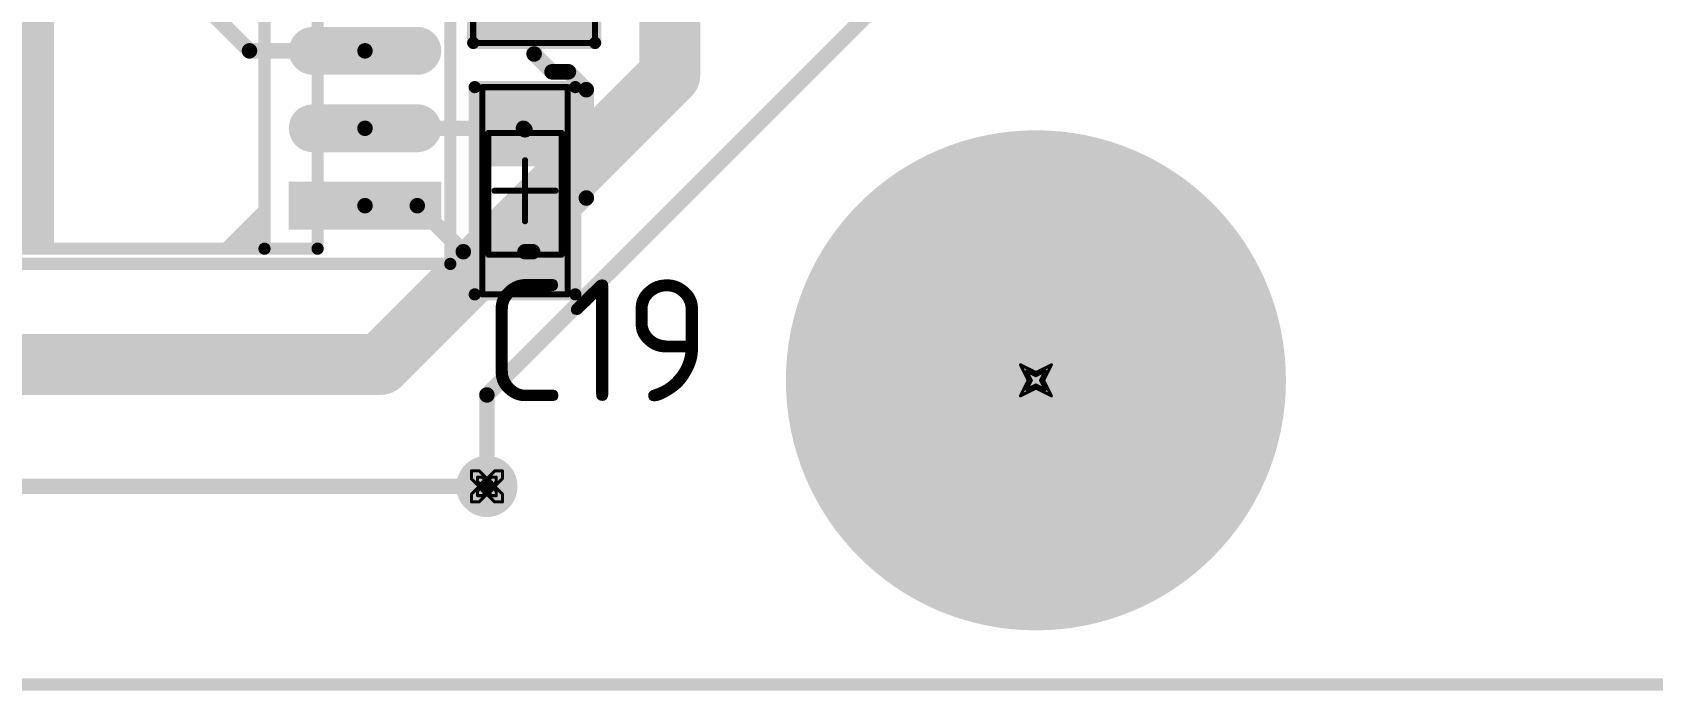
# Model space of a CAD drawing. Header units: millimetres. Extents: x 3219 to 51106, y -14166 to 2063.
# Drawn here: x 5545.02 to 5571.6, y 1760.26 to 1771.06 of the extents above; entities that cross this region are included whole.
import ezdxf

# ---------------------------------------------------------------- set-up
doc = ezdxf.new("R2010")
doc.units = ezdxf.units.MM
doc.layers.get('0').update_dxf_attribs({"lineweight": 53})
for name, color, linetype in [('Bottom Layer', 5, 'Continuous'), ('Bottom Solder', 6, 'Continuous'), ('Drill Drawing', 1, 'Continuous'), ('Mechanical 1', 6, 'Continuous'), ('Mechanical 13', 56, 'Continuous'), ('Mechanical 15', 56, 'Continuous'), ('Multi-Layer', 9, 'Continuous'), ('Top 3D Body', 76, 'Continuous'), ('Top Assembly', 56, 'Continuous'), ('Top Component Center', 56, 'Continuous'), ('Top Courtyard', 56, 'Continuous'), ('Top Layer', 1, 'Continuous'), ('Top Overlay', 2, 'Continuous'), ('Top Paste', 8, 'Continuous'), ('Top Solder', 216, 'Continuous')]:
    doc.layers.add(name, color=color, linetype=linetype)
doc.styles.add('Arial', font='arial.ttf', dxfattribs={"height": 3})
doc.styles.add('GOST type B', font='GOST_B.TTF', dxfattribs={"height": 3.5})

# ---------------------------------------------------------------- blocks, each defined once
blk = doc.blocks.new('1206_59')
at = {"layer": 'Top Layer'}
for points in [[(-2, -0.8), (-2, 0.8), (-1, 0.8), (-1, -0.8)], [(1, -0.8), (1, 0.8), (2, 0.8), (2, -0.8)]]:
    blk.add_hatch(color=1, dxfattribs=at).paths.add_polyline_path(points)
at = {"layer": 'Top Paste'}
for points in [[(-2, -0.8), (-2, 0.8), (-1, 0.8), (-1, -0.8)], [(1, -0.8), (1, 0.8), (2, 0.8), (2, -0.8)]]:
    blk.add_hatch(color=8, dxfattribs=at).paths.add_polyline_path(points)
at = {"layer": 'Top Solder'}
for points in [[(-2.102, -0.902), (-2.102, 0.902), (-0.898, 0.902), (-0.898, -0.902)], [(0.898, -0.902), (0.898, 0.902), (2.102, 0.902), (2.102, -0.902)]]:
    blk.add_hatch(color=216, dxfattribs=at).paths.add_polyline_path(points)
at = {"layer": 'Mechanical 13'}
for points in [[(-1.6, 0.775, 0.1, 0.1, 0), (1.6, 0.775, 0.1, 0.1, 0)], [(-1.6, 0.775, 0.1, 0.1, 0), (-1.6, -0.775, 0.1, 0.1, 0)], [(1.6, 0.775, 0.1, 0.1, 0), (1.6, -0.775, 0.1, 0.1, 0)], [(-1.6, -0.775, 0.1, 0.1, 0), (1.6, -0.775, 0.1, 0.1, 0)]]:
    blk.add_lwpolyline(points, format="xyseb", dxfattribs=at)
for points in [[(-1.625, 0.775, 0.05, 0.05, 1), (-1.575, 0.775, 0.05, 0.05, 1)], [(-1.625, 0.775, 0.05, 0.05, 1), (-1.575, 0.775, 0.05, 0.05, 1)], [(1.575, 0.775, 0.05, 0.05, 1), (1.625, 0.775, 0.05, 0.05, 1)], [(1.575, 0.775, 0.05, 0.05, 1), (1.625, 0.775, 0.05, 0.05, 1)], [(-1.625, -0.775, 0.05, 0.05, 1), (-1.575, -0.775, 0.05, 0.05, 1)], [(-1.625, -0.775, 0.05, 0.05, 1), (-1.575, -0.775, 0.05, 0.05, 1)], [(1.575, -0.775, 0.05, 0.05, 1), (1.625, -0.775, 0.05, 0.05, 1)], [(1.575, -0.775, 0.05, 0.05, 1), (1.625, -0.775, 0.05, 0.05, 1)]]:
    blk.add_lwpolyline(points, format="xyseb", close=True, dxfattribs=at)
at = {"layer": 'Mechanical 15'}
for points in [[(-2.2, 1, 0.1, 0.1, 0), (-2.2, -1, 0.1, 0.1, 0)], [(-2.2, 1, 0.1, 0.1, 0), (2.2, 1, 0.1, 0.1, 0)], [(2.2, 1, 0.1, 0.1, 0), (2.2, -1, 0.1, 0.1, 0)], [(0, 0.5, 0.1, 0.1, 0), (0, -0.5, 0.1, 0.1, 0)], [(0.5, 0, 0.1, 0.1, 0), (-0.5, 0, 0.1, 0.1, 0)], [(-2.2, -1, 0.1, 0.1, 0), (2.2, -1, 0.1, 0.1, 0)]]:
    blk.add_lwpolyline(points, format="xyseb", dxfattribs=at)
for points in [[(-2.225, 1, 0.05, 0.05, 1), (-2.175, 1, 0.05, 0.05, 1)], [(-2.225, 1, 0.05, 0.05, 1), (-2.175, 1, 0.05, 0.05, 1)], [(2.175, 1, 0.05, 0.05, 1), (2.225, 1, 0.05, 0.05, 1)], [(2.175, 1, 0.05, 0.05, 1), (2.225, 1, 0.05, 0.05, 1)], [(-0.025, 0.5, 0.05, 0.05, 1), (0.025, 0.5, 0.05, 0.05, 1)], [(-0.525, 0, 0.05, 0.05, 1), (-0.475, 0, 0.05, 0.05, 1)], [(0.475, 0, 0.05, 0.05, 1), (0.525, 0, 0.05, 0.05, 1)], [(-0.025, -0.5, 0.05, 0.05, 1), (0.025, -0.5, 0.05, 0.05, 1)], [(-2.225, -1, 0.05, 0.05, 1), (-2.175, -1, 0.05, 0.05, 1)], [(-2.225, -1, 0.05, 0.05, 1), (-2.175, -1, 0.05, 0.05, 1)], [(2.175, -1, 0.05, 0.05, 1), (2.225, -1, 0.05, 0.05, 1)], [(2.175, -1, 0.05, 0.05, 1), (2.225, -1, 0.05, 0.05, 1)]]:
    blk.add_lwpolyline(points, format="xyseb", close=True, dxfattribs=at)
at = {"layer": 'Top Overlay'}
for points in [[(-2.2, 1, 0.2, 0.2, 0), (2.2, 1, 0.2, 0.2, 0)], [(-2.2, 1, 0.2, 0.2, 0), (-2.2, -1, 0.2, 0.2, 0)], [(2.2, 1, 0.2, 0.2, 0), (2.2, -1, 0.2, 0.2, 0)], [(-2.2, -1, 0.2, 0.2, 0), (2.2, -1, 0.2, 0.2, 0)]]:
    blk.add_lwpolyline(points, format="xyseb", dxfattribs=at)
for points in [[(-2.25, 1, 0.1, 0.1, 1), (-2.15, 1, 0.1, 0.1, 1)], [(-2.25, 1, 0.1, 0.1, 1), (-2.15, 1, 0.1, 0.1, 1)], [(2.15, 1, 0.1, 0.1, 1), (2.25, 1, 0.1, 0.1, 1)], [(2.15, 1, 0.1, 0.1, 1), (2.25, 1, 0.1, 0.1, 1)], [(-2.25, -1, 0.1, 0.1, 1), (-2.15, -1, 0.1, 0.1, 1)], [(-2.25, -1, 0.1, 0.1, 1), (-2.15, -1, 0.1, 0.1, 1)], [(2.15, -1, 0.1, 0.1, 1), (2.25, -1, 0.1, 0.1, 1)], [(2.15, -1, 0.1, 0.1, 1), (2.25, -1, 0.1, 0.1, 1)]]:
    blk.add_lwpolyline(points, format="xyseb", close=True, dxfattribs=at)
blk = doc.blocks.new('16_SOIC_W_105')
at = {"layer": 'Top Layer'}
blk.add_hatch(color=1, dxfattribs=at).paths.add_polyline_path([(-1.149, 0.291), (1.149, 0.291), (1.149, -0.291), (-1.149, -0.291)])
h = blk.add_hatch(color=1, dxfattribs=at)
edge = h.paths.add_edge_path()
edge.add_arc((8.198, 0), 0.291, 90, 270)
edge.add_line((8.198, -0.291), (9.914, -0.291))
edge.add_arc((9.914, 0), 0.291, 270, 450)
edge.add_line((9.914, 0.291), (8.198, 0.291))
h = blk.add_hatch(color=1, dxfattribs=at)
edge = h.paths.add_edge_path()
edge.add_arc((-0.858, -1.27), 0.291, 90, 270)
edge.add_line((-0.858, -1.561), (0.858, -1.561))
edge.add_arc((0.858, -1.27), 0.291, 270, 450)
edge.add_line((0.858, -0.979), (-0.858, -0.979))
h = blk.add_hatch(color=1, dxfattribs=at)
edge = h.paths.add_edge_path()
edge.add_arc((8.198, -1.27), 0.291, 90, 270)
edge.add_line((8.198, -1.561), (9.914, -1.561))
edge.add_arc((9.914, -1.27), 0.291, 270, 450)
edge.add_line((9.914, -0.979), (8.198, -0.979))
h = blk.add_hatch(color=1, dxfattribs=at)
edge = h.paths.add_edge_path()
edge.add_arc((-0.858, -2.54), 0.291, 90, 270)
edge.add_line((-0.858, -2.831), (0.858, -2.831))
edge.add_arc((0.858, -2.54), 0.291, 270, 450)
edge.add_line((0.858, -2.249), (-0.858, -2.249))
h = blk.add_hatch(color=1, dxfattribs=at)
edge = h.paths.add_edge_path()
edge.add_arc((8.198, -2.54), 0.291, 90, 270)
edge.add_line((8.198, -2.831), (9.914, -2.831))
edge.add_arc((9.914, -2.54), 0.291, 270, 450)
edge.add_line((9.914, -2.249), (8.198, -2.249))
h = blk.add_hatch(color=1, dxfattribs=at)
edge = h.paths.add_edge_path()
edge.add_arc((-0.858, -3.81), 0.291, 90, 270)
edge.add_line((-0.858, -4.101), (0.858, -4.101))
edge.add_arc((0.858, -3.81), 0.291, 270, 450)
edge.add_line((0.858, -3.519), (-0.858, -3.519))
h = blk.add_hatch(color=1, dxfattribs=at)
edge = h.paths.add_edge_path()
edge.add_arc((8.198, -3.81), 0.291, 90, 270)
edge.add_line((8.198, -4.101), (9.914, -4.101))
edge.add_arc((9.914, -3.81), 0.291, 270, 450)
edge.add_line((9.914, -3.519), (8.198, -3.519))
h = blk.add_hatch(color=1, dxfattribs=at)
edge = h.paths.add_edge_path()
edge.add_arc((-0.858, -5.08), 0.291, 90, 270)
edge.add_line((-0.858, -5.371), (0.858, -5.371))
edge.add_arc((0.858, -5.08), 0.291, 270, 450)
edge.add_line((0.858, -4.789), (-0.858, -4.789))
h = blk.add_hatch(color=1, dxfattribs=at)
edge = h.paths.add_edge_path()
edge.add_arc((8.198, -5.08), 0.291, 90, 270)
edge.add_line((8.198, -5.371), (9.914, -5.371))
edge.add_arc((9.914, -5.08), 0.291, 270, 450)
edge.add_line((9.914, -4.789), (8.198, -4.789))
h = blk.add_hatch(color=1, dxfattribs=at)
edge = h.paths.add_edge_path()
edge.add_arc((-0.858, -6.35), 0.291, 90, 270)
edge.add_line((-0.858, -6.641), (0.858, -6.641))
edge.add_arc((0.858, -6.35), 0.291, 270, 450)
edge.add_line((0.858, -6.059), (-0.858, -6.059))
h = blk.add_hatch(color=1, dxfattribs=at)
edge = h.paths.add_edge_path()
edge.add_arc((8.198, -6.35), 0.291, 90, 270)
edge.add_line((8.198, -6.641), (9.914, -6.641))
edge.add_arc((9.914, -6.35), 0.291, 270, 450)
edge.add_line((9.914, -6.059), (8.198, -6.059))
h = blk.add_hatch(color=1, dxfattribs=at)
edge = h.paths.add_edge_path()
edge.add_arc((-0.858, -7.62), 0.291, 90, 270)
edge.add_line((-0.858, -7.911), (0.858, -7.911))
edge.add_arc((0.858, -7.62), 0.291, 270, 450)
edge.add_line((0.858, -7.329), (-0.858, -7.329))
h = blk.add_hatch(color=1, dxfattribs=at)
edge = h.paths.add_edge_path()
edge.add_arc((8.198, -7.62), 0.291, 90, 270)
edge.add_line((8.198, -7.911), (9.914, -7.911))
edge.add_arc((9.914, -7.62), 0.291, 270, 450)
edge.add_line((9.914, -7.329), (8.198, -7.329))
h = blk.add_hatch(color=1, dxfattribs=at)
edge = h.paths.add_edge_path()
edge.add_arc((-0.858, -8.89), 0.291, 90, 270)
edge.add_line((-0.858, -9.181), (0.858, -9.181))
edge.add_arc((0.858, -8.89), 0.291, 270, 450)
edge.add_line((0.858, -8.599), (-0.858, -8.599))
h = blk.add_hatch(color=1, dxfattribs=at)
edge = h.paths.add_edge_path()
edge.add_arc((8.198, -8.89), 0.291, 90, 270)
edge.add_line((8.198, -9.181), (9.914, -9.181))
edge.add_arc((9.914, -8.89), 0.291, 270, 450)
edge.add_line((9.914, -8.599), (8.198, -8.599))
at = {"layer": 'Top Overlay'}
blk.add_hatch(color=2, dxfattribs=at).paths.add_polyline_path([(1.7, 0.7), (1.7, -0.02), (2.42, 0.7)])
at = {"layer": 'Top Paste'}
blk.add_hatch(color=8, dxfattribs=at).paths.add_polyline_path([(-1.149, 0.291), (1.149, 0.291), (1.149, -0.291), (-1.149, -0.291)])
h = blk.add_hatch(color=8, dxfattribs=at)
edge = h.paths.add_edge_path()
edge.add_arc((8.198, 0), 0.291, 90, 270)
edge.add_line((8.198, -0.291), (9.914, -0.291))
edge.add_arc((9.914, 0), 0.291, 270, 450)
edge.add_line((9.914, 0.291), (8.198, 0.291))
h = blk.add_hatch(color=8, dxfattribs=at)
edge = h.paths.add_edge_path()
edge.add_arc((-0.858, -1.27), 0.291, 90, 270)
edge.add_line((-0.858, -1.561), (0.858, -1.561))
edge.add_arc((0.858, -1.27), 0.291, 270, 450)
edge.add_line((0.858, -0.979), (-0.858, -0.979))
h = blk.add_hatch(color=8, dxfattribs=at)
edge = h.paths.add_edge_path()
edge.add_arc((8.198, -1.27), 0.291, 90, 270)
edge.add_line((8.198, -1.561), (9.914, -1.561))
edge.add_arc((9.914, -1.27), 0.291, 270, 450)
edge.add_line((9.914, -0.979), (8.198, -0.979))
h = blk.add_hatch(color=8, dxfattribs=at)
edge = h.paths.add_edge_path()
edge.add_arc((-0.858, -2.54), 0.291, 90, 270)
edge.add_line((-0.858, -2.831), (0.858, -2.831))
edge.add_arc((0.858, -2.54), 0.291, 270, 450)
edge.add_line((0.858, -2.249), (-0.858, -2.249))
h = blk.add_hatch(color=8, dxfattribs=at)
edge = h.paths.add_edge_path()
edge.add_arc((8.198, -2.54), 0.291, 90, 270)
edge.add_line((8.198, -2.831), (9.914, -2.831))
edge.add_arc((9.914, -2.54), 0.291, 270, 450)
edge.add_line((9.914, -2.249), (8.198, -2.249))
h = blk.add_hatch(color=8, dxfattribs=at)
edge = h.paths.add_edge_path()
edge.add_arc((-0.858, -3.81), 0.291, 90, 270)
edge.add_line((-0.858, -4.101), (0.858, -4.101))
edge.add_arc((0.858, -3.81), 0.291, 270, 450)
edge.add_line((0.858, -3.519), (-0.858, -3.519))
h = blk.add_hatch(color=8, dxfattribs=at)
edge = h.paths.add_edge_path()
edge.add_arc((8.198, -3.81), 0.291, 90, 270)
edge.add_line((8.198, -4.101), (9.914, -4.101))
edge.add_arc((9.914, -3.81), 0.291, 270, 450)
edge.add_line((9.914, -3.519), (8.198, -3.519))
h = blk.add_hatch(color=8, dxfattribs=at)
edge = h.paths.add_edge_path()
edge.add_arc((-0.858, -5.08), 0.291, 90, 270)
edge.add_line((-0.858, -5.371), (0.858, -5.371))
edge.add_arc((0.858, -5.08), 0.291, 270, 450)
edge.add_line((0.858, -4.789), (-0.858, -4.789))
h = blk.add_hatch(color=8, dxfattribs=at)
edge = h.paths.add_edge_path()
edge.add_arc((8.198, -5.08), 0.291, 90, 270)
edge.add_line((8.198, -5.371), (9.914, -5.371))
edge.add_arc((9.914, -5.08), 0.291, 270, 450)
edge.add_line((9.914, -4.789), (8.198, -4.789))
h = blk.add_hatch(color=8, dxfattribs=at)
edge = h.paths.add_edge_path()
edge.add_arc((-0.858, -6.35), 0.291, 90, 270)
edge.add_line((-0.858, -6.641), (0.858, -6.641))
edge.add_arc((0.858, -6.35), 0.291, 270, 450)
edge.add_line((0.858, -6.059), (-0.858, -6.059))
h = blk.add_hatch(color=8, dxfattribs=at)
edge = h.paths.add_edge_path()
edge.add_arc((8.198, -6.35), 0.291, 90, 270)
edge.add_line((8.198, -6.641), (9.914, -6.641))
edge.add_arc((9.914, -6.35), 0.291, 270, 450)
edge.add_line((9.914, -6.059), (8.198, -6.059))
h = blk.add_hatch(color=8, dxfattribs=at)
edge = h.paths.add_edge_path()
edge.add_arc((-0.858, -7.62), 0.291, 90, 270)
edge.add_line((-0.858, -7.911), (0.858, -7.911))
edge.add_arc((0.858, -7.62), 0.291, 270, 450)
edge.add_line((0.858, -7.329), (-0.858, -7.329))
h = blk.add_hatch(color=8, dxfattribs=at)
edge = h.paths.add_edge_path()
edge.add_arc((8.198, -7.62), 0.291, 90, 270)
edge.add_line((8.198, -7.911), (9.914, -7.911))
edge.add_arc((9.914, -7.62), 0.291, 270, 450)
edge.add_line((9.914, -7.329), (8.198, -7.329))
h = blk.add_hatch(color=8, dxfattribs=at)
edge = h.paths.add_edge_path()
edge.add_arc((-0.858, -8.89), 0.291, 90, 270)
edge.add_line((-0.858, -9.181), (0.858, -9.181))
edge.add_arc((0.858, -8.89), 0.291, 270, 450)
edge.add_line((0.858, -8.599), (-0.858, -8.599))
h = blk.add_hatch(color=8, dxfattribs=at)
edge = h.paths.add_edge_path()
edge.add_arc((8.198, -8.89), 0.291, 90, 270)
edge.add_line((8.198, -9.181), (9.914, -9.181))
edge.add_arc((9.914, -8.89), 0.291, 270, 450)
edge.add_line((9.914, -8.599), (8.198, -8.599))
at = {"layer": 'Top Solder'}
blk.add_hatch(color=216, dxfattribs=at).paths.add_polyline_path([(-1.251, 0.393), (1.251, 0.393), (1.251, -0.393), (-1.251, -0.393)])
h = blk.add_hatch(color=216, dxfattribs=at)
edge = h.paths.add_edge_path()
edge.add_arc((8.198, 0), 0.393, 90, 270)
edge.add_line((8.198, -0.393), (9.914, -0.393))
edge.add_arc((9.914, 0), 0.393, 270, 450)
edge.add_line((9.914, 0.393), (8.198, 0.393))
h = blk.add_hatch(color=216, dxfattribs=at)
edge = h.paths.add_edge_path()
edge.add_arc((-0.858, -1.27), 0.393, 90, 270)
edge.add_line((-0.858, -1.663), (0.858, -1.663))
edge.add_arc((0.858, -1.27), 0.393, 270, 450)
edge.add_line((0.858, -0.877), (-0.858, -0.877))
h = blk.add_hatch(color=216, dxfattribs=at)
edge = h.paths.add_edge_path()
edge.add_arc((8.198, -1.27), 0.393, 90, 270)
edge.add_line((8.198, -1.663), (9.914, -1.663))
edge.add_arc((9.914, -1.27), 0.393, 270, 450)
edge.add_line((9.914, -0.877), (8.198, -0.877))
h = blk.add_hatch(color=216, dxfattribs=at)
edge = h.paths.add_edge_path()
edge.add_arc((-0.858, -2.54), 0.393, 90, 270)
edge.add_line((-0.858, -2.933), (0.858, -2.933))
edge.add_arc((0.858, -2.54), 0.393, 270, 450)
edge.add_line((0.858, -2.147), (-0.858, -2.147))
h = blk.add_hatch(color=216, dxfattribs=at)
edge = h.paths.add_edge_path()
edge.add_arc((8.198, -2.54), 0.393, 90, 270)
edge.add_line((8.198, -2.933), (9.914, -2.933))
edge.add_arc((9.914, -2.54), 0.393, 270, 450)
edge.add_line((9.914, -2.147), (8.198, -2.147))
h = blk.add_hatch(color=216, dxfattribs=at)
edge = h.paths.add_edge_path()
edge.add_arc((-0.858, -3.81), 0.393, 90, 270)
edge.add_line((-0.858, -4.203), (0.858, -4.203))
edge.add_arc((0.858, -3.81), 0.393, 270, 450)
edge.add_line((0.858, -3.417), (-0.858, -3.417))
h = blk.add_hatch(color=216, dxfattribs=at)
edge = h.paths.add_edge_path()
edge.add_arc((8.198, -3.81), 0.393, 90, 270)
edge.add_line((8.198, -4.203), (9.914, -4.203))
edge.add_arc((9.914, -3.81), 0.393, 270, 450)
edge.add_line((9.914, -3.417), (8.198, -3.417))
h = blk.add_hatch(color=216, dxfattribs=at)
edge = h.paths.add_edge_path()
edge.add_arc((-0.858, -5.08), 0.393, 90, 270)
edge.add_line((-0.858, -5.473), (0.858, -5.473))
edge.add_arc((0.858, -5.08), 0.393, 270, 450)
edge.add_line((0.858, -4.687), (-0.858, -4.687))
h = blk.add_hatch(color=216, dxfattribs=at)
edge = h.paths.add_edge_path()
edge.add_arc((8.198, -5.08), 0.393, 90, 270)
edge.add_line((8.198, -5.473), (9.914, -5.473))
edge.add_arc((9.914, -5.08), 0.393, 270, 450)
edge.add_line((9.914, -4.687), (8.198, -4.687))
h = blk.add_hatch(color=216, dxfattribs=at)
edge = h.paths.add_edge_path()
edge.add_arc((-0.858, -6.35), 0.393, 90, 270)
edge.add_line((-0.858, -6.743), (0.858, -6.743))
edge.add_arc((0.858, -6.35), 0.393, 270, 450)
edge.add_line((0.858, -5.957), (-0.858, -5.957))
h = blk.add_hatch(color=216, dxfattribs=at)
edge = h.paths.add_edge_path()
edge.add_arc((8.198, -6.35), 0.393, 90, 270)
edge.add_line((8.198, -6.743), (9.914, -6.743))
edge.add_arc((9.914, -6.35), 0.393, 270, 450)
edge.add_line((9.914, -5.957), (8.198, -5.957))
h = blk.add_hatch(color=216, dxfattribs=at)
edge = h.paths.add_edge_path()
edge.add_arc((-0.858, -7.62), 0.393, 90, 270)
edge.add_line((-0.858, -8.013), (0.858, -8.013))
edge.add_arc((0.858, -7.62), 0.393, 270, 450)
edge.add_line((0.858, -7.227), (-0.858, -7.227))
h = blk.add_hatch(color=216, dxfattribs=at)
edge = h.paths.add_edge_path()
edge.add_arc((8.198, -7.62), 0.393, 90, 270)
edge.add_line((8.198, -8.013), (9.914, -8.013))
edge.add_arc((9.914, -7.62), 0.393, 270, 450)
edge.add_line((9.914, -7.227), (8.198, -7.227))
h = blk.add_hatch(color=216, dxfattribs=at)
edge = h.paths.add_edge_path()
edge.add_arc((-0.858, -8.89), 0.393, 90, 270)
edge.add_line((-0.858, -9.283), (0.858, -9.283))
edge.add_arc((0.858, -8.89), 0.393, 270, 450)
edge.add_line((0.858, -8.497), (-0.858, -8.497))
h = blk.add_hatch(color=216, dxfattribs=at)
edge = h.paths.add_edge_path()
edge.add_arc((8.198, -8.89), 0.393, 90, 270)
edge.add_line((8.198, -9.283), (9.914, -9.283))
edge.add_arc((9.914, -8.89), 0.393, 270, 450)
edge.add_line((9.914, -8.497), (8.198, -8.497))
at = {"layer": 'Top 3D Body'}
for points in [[(0.778, 0.705, 0.2, 0.2, 0), (0.778, -9.595, 0.2, 0.2, 0)], [(8.278, 0.705, 0.2, 0.2, 0), (0.778, 0.705, 0.2, 0.2, 0)], [(8.278, 0.705, 0.2, 0.2, 0), (8.278, -9.595, 0.2, 0.2, 0)], [(8.278, -9.595, 0.2, 0.2, 0), (0.778, -9.595, 0.2, 0.2, 0)]]:
    blk.add_lwpolyline(points, format="xyseb", dxfattribs=at)
for points in [[(0.728, 0.705, 0.1, 0.1, 1), (0.828, 0.705, 0.1, 0.1, 1)], [(0.728, 0.705, 0.1, 0.1, 1), (0.828, 0.705, 0.1, 0.1, 1)], [(8.228, 0.705, 0.1, 0.1, 1), (8.328, 0.705, 0.1, 0.1, 1)], [(8.228, 0.705, 0.1, 0.1, 1), (8.328, 0.705, 0.1, 0.1, 1)], [(0.728, -9.595, 0.1, 0.1, 1), (0.828, -9.595, 0.1, 0.1, 1)], [(0.728, -9.595, 0.1, 0.1, 1), (0.828, -9.595, 0.1, 0.1, 1)], [(8.228, -9.595, 0.1, 0.1, 1), (8.328, -9.595, 0.1, 0.1, 1)], [(8.228, -9.595, 0.1, 0.1, 1), (8.328, -9.595, 0.1, 0.1, 1)]]:
    blk.add_lwpolyline(points, format="xyseb", close=True, dxfattribs=at)
at = {"layer": 'Top Assembly'}
for points in [[(-1.399, 0.955, 0.2, 0.2, 0), (-1.399, -9.845, 0.2, 0.2, 0)], [(10.455, 0.955, 0.2, 0.2, 0), (-1.399, 0.955, 0.2, 0.2, 0)], [(10.455, 0.955, 0.2, 0.2, 0), (10.455, -9.845, 0.2, 0.2, 0)], [(10.455, -9.845, 0.2, 0.2, 0), (-1.399, -9.845, 0.2, 0.2, 0)]]:
    blk.add_lwpolyline(points, format="xyseb", dxfattribs=at)
for points in [[(-1.449, 0.955, 0.1, 0.1, 1), (-1.349, 0.955, 0.1, 0.1, 1)], [(-1.449, 0.955, 0.1, 0.1, 1), (-1.349, 0.955, 0.1, 0.1, 1)], [(10.405, 0.955, 0.1, 0.1, 1), (10.505, 0.955, 0.1, 0.1, 1)], [(10.405, 0.955, 0.1, 0.1, 1), (10.505, 0.955, 0.1, 0.1, 1)], [(-1.449, -9.845, 0.1, 0.1, 1), (-1.349, -9.845, 0.1, 0.1, 1)], [(-1.449, -9.845, 0.1, 0.1, 1), (-1.349, -9.845, 0.1, 0.1, 1)], [(10.405, -9.845, 0.1, 0.1, 1), (10.505, -9.845, 0.1, 0.1, 1)], [(10.405, -9.845, 0.1, 0.1, 1), (10.505, -9.845, 0.1, 0.1, 1)]]:
    blk.add_lwpolyline(points, format="xyseb", close=True, dxfattribs=at)
at = {"layer": 'Top Component Center'}
for points in [[(4.528, -4.945, 0.1, 0.1, 0), (4.528, -3.945, 0.1, 0.1, 0)], [(5.028, -4.445, 0.1, 0.1, 0), (4.028, -4.445, 0.1, 0.1, 0)]]:
    blk.add_lwpolyline(points, format="xyseb", dxfattribs=at)
for points in [[(4.503, -3.945, 0.05, 0.05, 1), (4.553, -3.945, 0.05, 0.05, 1)], [(4.003, -4.445, 0.05, 0.05, 1), (4.053, -4.445, 0.05, 0.05, 1)], [(5.003, -4.445, 0.05, 0.05, 1), (5.053, -4.445, 0.05, 0.05, 1)], [(4.503, -4.945, 0.05, 0.05, 1), (4.553, -4.945, 0.05, 0.05, 1)]]:
    blk.add_lwpolyline(points, format="xyseb", close=True, dxfattribs=at)
at = {"layer": 'Top Courtyard'}
for points in [[(-1.399, 0.955, 0.2, 0.2, 0), (-1.399, -9.845, 0.2, 0.2, 0)], [(10.455, 0.955, 0.2, 0.2, 0), (-1.399, 0.955, 0.2, 0.2, 0)], [(10.455, 0.955, 0.2, 0.2, 0), (10.455, -9.845, 0.2, 0.2, 0)], [(10.455, -9.845, 0.2, 0.2, 0), (-1.399, -9.845, 0.2, 0.2, 0)]]:
    blk.add_lwpolyline(points, format="xyseb", dxfattribs=at)
for points in [[(-1.449, 0.955, 0.1, 0.1, 1), (-1.349, 0.955, 0.1, 0.1, 1)], [(-1.449, 0.955, 0.1, 0.1, 1), (-1.349, 0.955, 0.1, 0.1, 1)], [(10.405, 0.955, 0.1, 0.1, 1), (10.505, 0.955, 0.1, 0.1, 1)], [(10.405, 0.955, 0.1, 0.1, 1), (10.505, 0.955, 0.1, 0.1, 1)], [(-1.449, -9.845, 0.1, 0.1, 1), (-1.349, -9.845, 0.1, 0.1, 1)], [(-1.449, -9.845, 0.1, 0.1, 1), (-1.349, -9.845, 0.1, 0.1, 1)], [(10.405, -9.845, 0.1, 0.1, 1), (10.505, -9.845, 0.1, 0.1, 1)], [(10.405, -9.845, 0.1, 0.1, 1), (10.505, -9.845, 0.1, 0.1, 1)]]:
    blk.add_lwpolyline(points, format="xyseb", close=True, dxfattribs=at)
at = {"layer": 'Top Overlay'}
for points in [[(1.649, -9.595, 0.2, 0.2, 0), (1.649, 0.705, 0.2, 0.2, 0)], [(7.407, 0.705, 0.2, 0.2, 0), (1.649, 0.705, 0.2, 0.2, 0)], [(7.407, -9.595, 0.2, 0.2, 0), (7.407, 0.705, 0.2, 0.2, 0)], [(7.407, -9.595, 0.2, 0.2, 0), (1.649, -9.595, 0.2, 0.2, 0)]]:
    blk.add_lwpolyline(points, format="xyseb", dxfattribs=at)
for points in [[(1.599, 0.705, 0.1, 0.1, 1), (1.699, 0.705, 0.1, 0.1, 1)], [(1.599, 0.705, 0.1, 0.1, 1), (1.699, 0.705, 0.1, 0.1, 1)], [(7.357, 0.705, 0.1, 0.1, 1), (7.457, 0.705, 0.1, 0.1, 1)], [(7.357, 0.705, 0.1, 0.1, 1), (7.457, 0.705, 0.1, 0.1, 1)], [(1.599, -9.595, 0.1, 0.1, 1), (1.699, -9.595, 0.1, 0.1, 1)], [(1.599, -9.595, 0.1, 0.1, 1), (1.699, -9.595, 0.1, 0.1, 1)], [(7.357, -9.595, 0.1, 0.1, 1), (7.457, -9.595, 0.1, 0.1, 1)], [(7.357, -9.595, 0.1, 0.1, 1), (7.457, -9.595, 0.1, 0.1, 1)]]:
    blk.add_lwpolyline(points, format="xyseb", close=True, dxfattribs=at)
at = {"layer": 'Top Assembly', "style": 'Arial'}
blk.add_text('DA3', height=5, dxfattribs=at).set_placement((4.528, -4.389))
blk = doc.blocks.new('CAP__0805_110')
at = {"layer": 'Top Layer'}
for points in [[(-1.5, -0.625), (-1.5, 0.625), (-0.5, 0.625), (-0.5, -0.625)], [(0.5, -0.625), (0.5, 0.625), (1.5, 0.625), (1.5, -0.625)]]:
    blk.add_hatch(color=1, dxfattribs=at).paths.add_polyline_path(points)
at = {"layer": 'Top Paste'}
for points in [[(-1.5, -0.625), (-1.5, 0.625), (-0.5, 0.625), (-0.5, -0.625)], [(0.5, -0.625), (0.5, 0.625), (1.5, 0.625), (1.5, -0.625)]]:
    blk.add_hatch(color=8, dxfattribs=at).paths.add_polyline_path(points)
at = {"layer": 'Top Solder'}
for points in [[(-1.602, -0.727), (-1.602, 0.727), (-0.398, 0.727), (-0.398, -0.727)], [(0.398, -0.727), (0.398, 0.727), (1.602, 0.727), (1.602, -0.727)]]:
    blk.add_hatch(color=216, dxfattribs=at).paths.add_polyline_path(points)
at = {"layer": 'Mechanical 13'}
for points in [[(1.05, 0.6, 0.1, 0.1, 0), (-0.949, 0.6, 0.1, 0.1, 0)], [(-0.949, -0.6, 0.1, 0.1, 0), (-0.949, 0.6, 0.1, 0.1, 0)], [(1.05, -0.6, 0.1, 0.1, 0), (1.05, 0.6, 0.1, 0.1, 0)], [(-0.949, -0.6, 0.1, 0.1, 0), (1.05, -0.6, 0.1, 0.1, 0)]]:
    blk.add_lwpolyline(points, format="xyseb", dxfattribs=at)
for points in [[(-0.974, 0.6, 0.05, 0.05, 1), (-0.924, 0.6, 0.05, 0.05, 1)], [(-0.974, 0.6, 0.05, 0.05, 1), (-0.924, 0.6, 0.05, 0.05, 1)], [(1.025, 0.6, 0.05, 0.05, 1), (1.075, 0.6, 0.05, 0.05, 1)], [(1.025, 0.6, 0.05, 0.05, 1), (1.075, 0.6, 0.05, 0.05, 1)], [(-0.974, -0.6, 0.05, 0.05, 1), (-0.924, -0.6, 0.05, 0.05, 1)], [(-0.974, -0.6, 0.05, 0.05, 1), (-0.924, -0.6, 0.05, 0.05, 1)], [(1.025, -0.6, 0.05, 0.05, 1), (1.075, -0.6, 0.05, 0.05, 1)], [(1.025, -0.6, 0.05, 0.05, 1), (1.075, -0.6, 0.05, 0.05, 1)]]:
    blk.add_lwpolyline(points, format="xyseb", close=True, dxfattribs=at)
at = {"layer": 'Mechanical 15'}
for points in [[(-1.7, -0.7, 0.1, 0.1, 0), (-1.7, 0.7, 0.1, 0.1, 0)], [(1.7, 0.7, 0.1, 0.1, 0), (-1.7, 0.7, 0.1, 0.1, 0)], [(0, -0.5, 0.1, 0.1, 0), (0, 0.5, 0.1, 0.1, 0)], [(1.7, -0.7, 0.1, 0.1, 0), (1.7, 0.7, 0.1, 0.1, 0)], [(-0.5, 0, 0.1, 0.1, 0), (0.5, 0, 0.1, 0.1, 0)], [(1.7, -0.7, 0.1, 0.1, 0), (-1.7, -0.7, 0.1, 0.1, 0)]]:
    blk.add_lwpolyline(points, format="xyseb", dxfattribs=at)
for points in [[(-1.725, 0.7, 0.05, 0.05, 1), (-1.675, 0.7, 0.05, 0.05, 1)], [(-1.725, 0.7, 0.05, 0.05, 1), (-1.675, 0.7, 0.05, 0.05, 1)], [(-0.025, 0.5, 0.05, 0.05, 1), (0.025, 0.5, 0.05, 0.05, 1)], [(1.675, 0.7, 0.05, 0.05, 1), (1.725, 0.7, 0.05, 0.05, 1)], [(1.675, 0.7, 0.05, 0.05, 1), (1.725, 0.7, 0.05, 0.05, 1)], [(-0.525, 0, 0.05, 0.05, 1), (-0.475, 0, 0.05, 0.05, 1)], [(0.475, 0, 0.05, 0.05, 1), (0.525, 0, 0.05, 0.05, 1)], [(-0.025, -0.5, 0.05, 0.05, 1), (0.025, -0.5, 0.05, 0.05, 1)], [(-1.725, -0.7, 0.05, 0.05, 1), (-1.675, -0.7, 0.05, 0.05, 1)], [(-1.725, -0.7, 0.05, 0.05, 1), (-1.675, -0.7, 0.05, 0.05, 1)], [(1.675, -0.7, 0.05, 0.05, 1), (1.725, -0.7, 0.05, 0.05, 1)], [(1.675, -0.7, 0.05, 0.05, 1), (1.725, -0.7, 0.05, 0.05, 1)]]:
    blk.add_lwpolyline(points, format="xyseb", close=True, dxfattribs=at)
at = {"layer": 'Top Overlay'}
for points in [[(1.7, 0.825, 0.2, 0.2, 0), (-1.7, 0.825, 0.2, 0.2, 0)], [(-1.7, -0.825, 0.2, 0.2, 0), (-1.7, 0.825, 0.2, 0.2, 0)], [(1.7, -0.825, 0.2, 0.2, 0), (1.7, 0.825, 0.2, 0.2, 0)], [(1.7, -0.825, 0.2, 0.2, 0), (-1.7, -0.825, 0.2, 0.2, 0)]]:
    blk.add_lwpolyline(points, format="xyseb", dxfattribs=at)
for points in [[(-1.75, 0.825, 0.1, 0.1, 1), (-1.65, 0.825, 0.1, 0.1, 1)], [(-1.75, 0.825, 0.1, 0.1, 1), (-1.65, 0.825, 0.1, 0.1, 1)], [(1.65, 0.825, 0.1, 0.1, 1), (1.75, 0.825, 0.1, 0.1, 1)], [(1.65, 0.825, 0.1, 0.1, 1), (1.75, 0.825, 0.1, 0.1, 1)], [(-1.75, -0.825, 0.1, 0.1, 1), (-1.65, -0.825, 0.1, 0.1, 1)], [(-1.75, -0.825, 0.1, 0.1, 1), (-1.65, -0.825, 0.1, 0.1, 1)], [(1.65, -0.825, 0.1, 0.1, 1), (1.75, -0.825, 0.1, 0.1, 1)], [(1.65, -0.825, 0.1, 0.1, 1), (1.75, -0.825, 0.1, 0.1, 1)]]:
    blk.add_lwpolyline(points, format="xyseb", close=True, dxfattribs=at)

msp = doc.modelspace()

# ---------------------------------------------------------------- hatches: boundary and pattern name
at = {"layer": 'Bottom Layer'}
h = msp.add_hatch(color=5, dxfattribs=at)
edge = h.paths.add_edge_path()
edge.add_arc((5561.486, 1765.348), 4, 0, 360)
h = msp.add_hatch(color=5, dxfattribs=at)
edge = h.paths.add_edge_path()
edge.add_arc((5552.479, 1763.608), 0.4, 0, 360)
at = {"layer": 'Bottom Solder'}
h = msp.add_hatch(color=6, dxfattribs=at)
edge = h.paths.add_edge_path()
edge.add_arc((5561.486, 1765.348), 4.102, 0, 360)
h = msp.add_hatch(color=6, dxfattribs=at)
edge = h.paths.add_edge_path()
edge.add_arc((5552.479, 1763.608), 0.502, 0, 360)
at = {"layer": 'Multi-Layer'}
h = msp.add_hatch(color=9, dxfattribs=at)
edge = h.paths.add_edge_path()
edge.add_arc((5561.486, 1765.348), 4, 0, 360)
at = {"layer": 'Top Layer'}
h = msp.add_hatch(color=1, dxfattribs=at)
edge = h.paths.add_edge_path()
edge.add_arc((5561.486, 1765.348), 4, 0, 360)
h = msp.add_hatch(color=1, dxfattribs=at)
edge = h.paths.add_edge_path()
edge.add_arc((5552.479, 1763.608), 0.4, 0, 360)
at = {"layer": 'Top Solder'}
h = msp.add_hatch(color=216, dxfattribs=at)
edge = h.paths.add_edge_path()
edge.add_arc((5561.486, 1765.348), 4.102, 0, 360)
h = msp.add_hatch(color=216, dxfattribs=at)
edge = h.paths.add_edge_path()
edge.add_arc((5552.479, 1763.608), 0.502, 0, 360)

# ---------------------------------------------------------------- linework, layer by layer
at = {"layer": 'Bottom Layer'}
for points in [[(5555.479, 1770.358, 1, 1, 0), (5555.479, 1772.108, 1, 1, 0)], [(5552.479, 1765.108, 0.254, 0.254, 0), (5558.979, 1771.608, 0.254, 0.254, 0)], [(5550.729, 1765.608, 1, 1, 0), (5555.479, 1770.358, 1, 1, 0)], [(5536.876, 1765.608, 1, 1, 0), (5550.729, 1765.608, 1, 1, 0)], [(5552.479, 1763.608, 0.254, 0.254, 0), (5552.479, 1765.108, 0.254, 0.254, 0)]]:
    msp.add_lwpolyline(points, format="xyseb", dxfattribs=at)
for points in [[(5555.229, 1770.358, 0.5, 0.5, 1), (5555.729, 1770.358, 0.5, 0.5, 1)], [(5555.229, 1770.358, 0.5, 0.5, 1), (5555.729, 1770.358, 0.5, 0.5, 1)], [(5550.479, 1765.608, 0.5, 0.5, 1), (5550.979, 1765.608, 0.5, 0.5, 1)], [(5550.479, 1765.608, 0.5, 0.5, 1), (5550.979, 1765.608, 0.5, 0.5, 1)], [(5552.415, 1765.108, 0.127, 0.127, 1), (5552.542, 1765.108, 0.127, 0.127, 1)], [(5552.415, 1765.108, 0.127, 0.127, 1), (5552.542, 1765.108, 0.127, 0.127, 1)], [(5552.415, 1763.608, 0.127, 0.127, 1), (5552.542, 1763.608, 0.127, 0.127, 1)]]:
    msp.add_lwpolyline(points, format="xyseb", close=True, dxfattribs=at)
at = {"layer": 'Drill Drawing'}
for points in [[(5561.232, 1765.602, 0.0508, 0.0508, 0), (5561.486, 1765.475, 0.0508, 0.0508, 0)], [(5561.232, 1765.602, 0.0508, 0.0508, 0), (5561.359, 1765.348, 0.0508, 0.0508, 0)], [(5561.486, 1765.475, 0.0508, 0.0508, 0), (5561.74, 1765.602, 0.0508, 0.0508, 0)], [(5561.613, 1765.348, 0.0508, 0.0508, 0), (5561.74, 1765.602, 0.0508, 0.0508, 0)], [(5561.232, 1765.094, 0.0508, 0.0508, 0), (5561.359, 1765.348, 0.0508, 0.0508, 0)], [(5561.334, 1765.501, 0.0508, 0.0508, 0), (5561.486, 1765.424, 0.0508, 0.0508, 0)], [(5561.334, 1765.501, 0.0508, 0.0508, 0), (5561.41, 1765.348, 0.0508, 0.0508, 0)], [(5561.334, 1765.196, 0.0508, 0.0508, 0), (5561.41, 1765.348, 0.0508, 0.0508, 0)], [(5561.334, 1765.196, 0.0508, 0.0508, 0), (5561.486, 1765.272, 0.0508, 0.0508, 0)], [(5561.486, 1765.424, 0.0508, 0.0508, 0), (5561.639, 1765.501, 0.0508, 0.0508, 0)], [(5561.486, 1765.272, 0.0508, 0.0508, 0), (5561.639, 1765.196, 0.0508, 0.0508, 0)], [(5561.562, 1765.348, 0.0508, 0.0508, 0), (5561.639, 1765.501, 0.0508, 0.0508, 0)], [(5561.562, 1765.348, 0.0508, 0.0508, 0), (5561.639, 1765.196, 0.0508, 0.0508, 0)], [(5561.613, 1765.348, 0.0508, 0.0508, 0), (5561.74, 1765.094, 0.0508, 0.0508, 0)], [(5561.232, 1765.094, 0.0508, 0.0508, 0), (5561.486, 1765.221, 0.0508, 0.0508, 0)], [(5561.486, 1765.221, 0.0508, 0.0508, 0), (5561.74, 1765.094, 0.0508, 0.0508, 0)], [(5552.225, 1763.735, 0.0508, 0.0508, 0), (5552.225, 1763.862, 0.0508, 0.0508, 0)], [(5552.225, 1763.862, 0.0508, 0.0508, 0), (5552.352, 1763.862, 0.0508, 0.0508, 0)], [(5552.225, 1763.735, 0.0508, 0.0508, 0), (5552.352, 1763.608, 0.0508, 0.0508, 0)], [(5552.326, 1763.684, 0.0508, 0.0508, 0), (5552.326, 1763.761, 0.0508, 0.0508, 0)], [(5552.326, 1763.761, 0.0508, 0.0508, 0), (5552.402, 1763.761, 0.0508, 0.0508, 0)], [(5552.326, 1763.684, 0.0508, 0.0508, 0), (5552.402, 1763.608, 0.0508, 0.0508, 0)], [(5552.352, 1763.862, 0.0508, 0.0508, 0), (5552.479, 1763.735, 0.0508, 0.0508, 0)], [(5552.402, 1763.761, 0.0508, 0.0508, 0), (5552.479, 1763.684, 0.0508, 0.0508, 0)], [(5552.479, 1763.735, 0.0508, 0.0508, 0), (5552.606, 1763.862, 0.0508, 0.0508, 0)], [(5552.479, 1763.684, 0.0508, 0.0508, 0), (5552.555, 1763.761, 0.0508, 0.0508, 0)], [(5552.555, 1763.761, 0.0508, 0.0508, 0), (5552.631, 1763.761, 0.0508, 0.0508, 0)], [(5552.555, 1763.608, 0.0508, 0.0508, 0), (5552.631, 1763.684, 0.0508, 0.0508, 0)], [(5552.606, 1763.862, 0.0508, 0.0508, 0), (5552.733, 1763.862, 0.0508, 0.0508, 0)], [(5552.606, 1763.608, 0.0508, 0.0508, 0), (5552.733, 1763.735, 0.0508, 0.0508, 0)], [(5552.631, 1763.684, 0.0508, 0.0508, 0), (5552.631, 1763.761, 0.0508, 0.0508, 0)], [(5552.733, 1763.735, 0.0508, 0.0508, 0), (5552.733, 1763.862, 0.0508, 0.0508, 0)], [(5552.225, 1763.481, 0.0508, 0.0508, 0), (5552.352, 1763.608, 0.0508, 0.0508, 0)], [(5552.225, 1763.354, 0.0508, 0.0508, 0), (5552.225, 1763.481, 0.0508, 0.0508, 0)], [(5552.326, 1763.532, 0.0508, 0.0508, 0), (5552.402, 1763.608, 0.0508, 0.0508, 0)], [(5552.326, 1763.456, 0.0508, 0.0508, 0), (5552.326, 1763.532, 0.0508, 0.0508, 0)], [(5552.326, 1763.456, 0.0508, 0.0508, 0), (5552.402, 1763.456, 0.0508, 0.0508, 0)], [(5552.352, 1763.354, 0.0508, 0.0508, 0), (5552.479, 1763.481, 0.0508, 0.0508, 0)], [(5552.402, 1763.456, 0.0508, 0.0508, 0), (5552.479, 1763.532, 0.0508, 0.0508, 0)], [(5552.479, 1763.532, 0.0508, 0.0508, 0), (5552.555, 1763.456, 0.0508, 0.0508, 0)], [(5552.479, 1763.481, 0.0508, 0.0508, 0), (5552.606, 1763.354, 0.0508, 0.0508, 0)], [(5552.555, 1763.608, 0.0508, 0.0508, 0), (5552.631, 1763.532, 0.0508, 0.0508, 0)], [(5552.555, 1763.456, 0.0508, 0.0508, 0), (5552.631, 1763.456, 0.0508, 0.0508, 0)], [(5552.606, 1763.608, 0.0508, 0.0508, 0), (5552.733, 1763.481, 0.0508, 0.0508, 0)], [(5552.631, 1763.456, 0.0508, 0.0508, 0), (5552.631, 1763.532, 0.0508, 0.0508, 0)], [(5552.733, 1763.354, 0.0508, 0.0508, 0), (5552.733, 1763.481, 0.0508, 0.0508, 0)], [(5552.225, 1763.354, 0.0508, 0.0508, 0), (5552.352, 1763.354, 0.0508, 0.0508, 0)], [(5552.606, 1763.354, 0.0508, 0.0508, 0), (5552.733, 1763.354, 0.0508, 0.0508, 0)]]:
    msp.add_lwpolyline(points, format="xyseb", dxfattribs=at)
for points in [[(5561.219, 1765.602, 0.0254, 0.0254, 1), (5561.245, 1765.602, 0.0254, 0.0254, 1)], [(5561.219, 1765.602, 0.0254, 0.0254, 1), (5561.245, 1765.602, 0.0254, 0.0254, 1)], [(5561.727, 1765.602, 0.0254, 0.0254, 1), (5561.753, 1765.602, 0.0254, 0.0254, 1)], [(5561.727, 1765.602, 0.0254, 0.0254, 1), (5561.753, 1765.602, 0.0254, 0.0254, 1)], [(5561.321, 1765.501, 0.0254, 0.0254, 1), (5561.346, 1765.501, 0.0254, 0.0254, 1)], [(5561.321, 1765.501, 0.0254, 0.0254, 1), (5561.346, 1765.501, 0.0254, 0.0254, 1)], [(5561.346, 1765.348, 0.0254, 0.0254, 1), (5561.372, 1765.348, 0.0254, 0.0254, 1)], [(5561.346, 1765.348, 0.0254, 0.0254, 1), (5561.372, 1765.348, 0.0254, 0.0254, 1)], [(5561.397, 1765.348, 0.0254, 0.0254, 1), (5561.423, 1765.348, 0.0254, 0.0254, 1)], [(5561.397, 1765.348, 0.0254, 0.0254, 1), (5561.423, 1765.348, 0.0254, 0.0254, 1)], [(5561.473, 1765.475, 0.0254, 0.0254, 1), (5561.499, 1765.475, 0.0254, 0.0254, 1)], [(5561.473, 1765.475, 0.0254, 0.0254, 1), (5561.499, 1765.475, 0.0254, 0.0254, 1)], [(5561.473, 1765.424, 0.0254, 0.0254, 1), (5561.499, 1765.424, 0.0254, 0.0254, 1)], [(5561.473, 1765.424, 0.0254, 0.0254, 1), (5561.499, 1765.424, 0.0254, 0.0254, 1)], [(5561.473, 1765.272, 0.0254, 0.0254, 1), (5561.499, 1765.272, 0.0254, 0.0254, 1)], [(5561.473, 1765.272, 0.0254, 0.0254, 1), (5561.499, 1765.272, 0.0254, 0.0254, 1)], [(5561.55, 1765.348, 0.0254, 0.0254, 1), (5561.575, 1765.348, 0.0254, 0.0254, 1)], [(5561.55, 1765.348, 0.0254, 0.0254, 1), (5561.575, 1765.348, 0.0254, 0.0254, 1)], [(5561.6, 1765.348, 0.0254, 0.0254, 1), (5561.626, 1765.348, 0.0254, 0.0254, 1)], [(5561.6, 1765.348, 0.0254, 0.0254, 1), (5561.626, 1765.348, 0.0254, 0.0254, 1)], [(5561.626, 1765.501, 0.0254, 0.0254, 1), (5561.651, 1765.501, 0.0254, 0.0254, 1)], [(5561.626, 1765.501, 0.0254, 0.0254, 1), (5561.651, 1765.501, 0.0254, 0.0254, 1)], [(5561.219, 1765.094, 0.0254, 0.0254, 1), (5561.245, 1765.094, 0.0254, 0.0254, 1)], [(5561.219, 1765.094, 0.0254, 0.0254, 1), (5561.245, 1765.094, 0.0254, 0.0254, 1)], [(5561.321, 1765.196, 0.0254, 0.0254, 1), (5561.346, 1765.196, 0.0254, 0.0254, 1)], [(5561.321, 1765.196, 0.0254, 0.0254, 1), (5561.346, 1765.196, 0.0254, 0.0254, 1)], [(5561.473, 1765.221, 0.0254, 0.0254, 1), (5561.499, 1765.221, 0.0254, 0.0254, 1)], [(5561.473, 1765.221, 0.0254, 0.0254, 1), (5561.499, 1765.221, 0.0254, 0.0254, 1)], [(5561.626, 1765.196, 0.0254, 0.0254, 1), (5561.651, 1765.196, 0.0254, 0.0254, 1)], [(5561.626, 1765.196, 0.0254, 0.0254, 1), (5561.651, 1765.196, 0.0254, 0.0254, 1)], [(5561.727, 1765.094, 0.0254, 0.0254, 1), (5561.753, 1765.094, 0.0254, 0.0254, 1)], [(5561.727, 1765.094, 0.0254, 0.0254, 1), (5561.753, 1765.094, 0.0254, 0.0254, 1)], [(5552.212, 1763.862, 0.0254, 0.0254, 1), (5552.237, 1763.862, 0.0254, 0.0254, 1)], [(5552.212, 1763.862, 0.0254, 0.0254, 1), (5552.237, 1763.862, 0.0254, 0.0254, 1)], [(5552.212, 1763.735, 0.0254, 0.0254, 1), (5552.237, 1763.735, 0.0254, 0.0254, 1)], [(5552.212, 1763.735, 0.0254, 0.0254, 1), (5552.237, 1763.735, 0.0254, 0.0254, 1)], [(5552.313, 1763.761, 0.0254, 0.0254, 1), (5552.339, 1763.761, 0.0254, 0.0254, 1)], [(5552.313, 1763.761, 0.0254, 0.0254, 1), (5552.339, 1763.761, 0.0254, 0.0254, 1)], [(5552.313, 1763.684, 0.0254, 0.0254, 1), (5552.339, 1763.684, 0.0254, 0.0254, 1)], [(5552.313, 1763.684, 0.0254, 0.0254, 1), (5552.339, 1763.684, 0.0254, 0.0254, 1)], [(5552.339, 1763.862, 0.0254, 0.0254, 1), (5552.364, 1763.862, 0.0254, 0.0254, 1)], [(5552.339, 1763.862, 0.0254, 0.0254, 1), (5552.364, 1763.862, 0.0254, 0.0254, 1)], [(5552.39, 1763.761, 0.0254, 0.0254, 1), (5552.415, 1763.761, 0.0254, 0.0254, 1)], [(5552.39, 1763.761, 0.0254, 0.0254, 1), (5552.415, 1763.761, 0.0254, 0.0254, 1)], [(5552.466, 1763.735, 0.0254, 0.0254, 1), (5552.491, 1763.735, 0.0254, 0.0254, 1)], [(5552.466, 1763.735, 0.0254, 0.0254, 1), (5552.491, 1763.735, 0.0254, 0.0254, 1)], [(5552.466, 1763.684, 0.0254, 0.0254, 1), (5552.491, 1763.684, 0.0254, 0.0254, 1)], [(5552.466, 1763.684, 0.0254, 0.0254, 1), (5552.491, 1763.684, 0.0254, 0.0254, 1)], [(5552.542, 1763.761, 0.0254, 0.0254, 1), (5552.567, 1763.761, 0.0254, 0.0254, 1)], [(5552.542, 1763.761, 0.0254, 0.0254, 1), (5552.567, 1763.761, 0.0254, 0.0254, 1)], [(5552.593, 1763.862, 0.0254, 0.0254, 1), (5552.618, 1763.862, 0.0254, 0.0254, 1)], [(5552.593, 1763.862, 0.0254, 0.0254, 1), (5552.618, 1763.862, 0.0254, 0.0254, 1)], [(5552.618, 1763.761, 0.0254, 0.0254, 1), (5552.644, 1763.761, 0.0254, 0.0254, 1)], [(5552.618, 1763.761, 0.0254, 0.0254, 1), (5552.644, 1763.761, 0.0254, 0.0254, 1)], [(5552.618, 1763.684, 0.0254, 0.0254, 1), (5552.644, 1763.684, 0.0254, 0.0254, 1)], [(5552.618, 1763.684, 0.0254, 0.0254, 1), (5552.644, 1763.684, 0.0254, 0.0254, 1)], [(5552.72, 1763.862, 0.0254, 0.0254, 1), (5552.745, 1763.862, 0.0254, 0.0254, 1)], [(5552.72, 1763.862, 0.0254, 0.0254, 1), (5552.745, 1763.862, 0.0254, 0.0254, 1)], [(5552.72, 1763.735, 0.0254, 0.0254, 1), (5552.745, 1763.735, 0.0254, 0.0254, 1)], [(5552.72, 1763.735, 0.0254, 0.0254, 1), (5552.745, 1763.735, 0.0254, 0.0254, 1)], [(5552.212, 1763.481, 0.0254, 0.0254, 1), (5552.237, 1763.481, 0.0254, 0.0254, 1)], [(5552.212, 1763.481, 0.0254, 0.0254, 1), (5552.237, 1763.481, 0.0254, 0.0254, 1)], [(5552.313, 1763.532, 0.0254, 0.0254, 1), (5552.339, 1763.532, 0.0254, 0.0254, 1)], [(5552.313, 1763.532, 0.0254, 0.0254, 1), (5552.339, 1763.532, 0.0254, 0.0254, 1)], [(5552.313, 1763.456, 0.0254, 0.0254, 1), (5552.339, 1763.456, 0.0254, 0.0254, 1)], [(5552.313, 1763.456, 0.0254, 0.0254, 1), (5552.339, 1763.456, 0.0254, 0.0254, 1)], [(5552.339, 1763.608, 0.0254, 0.0254, 1), (5552.364, 1763.608, 0.0254, 0.0254, 1)], [(5552.339, 1763.608, 0.0254, 0.0254, 1), (5552.364, 1763.608, 0.0254, 0.0254, 1)], [(5552.39, 1763.608, 0.0254, 0.0254, 1), (5552.415, 1763.608, 0.0254, 0.0254, 1)], [(5552.39, 1763.608, 0.0254, 0.0254, 1), (5552.415, 1763.608, 0.0254, 0.0254, 1)], [(5552.39, 1763.456, 0.0254, 0.0254, 1), (5552.415, 1763.456, 0.0254, 0.0254, 1)], [(5552.39, 1763.456, 0.0254, 0.0254, 1), (5552.415, 1763.456, 0.0254, 0.0254, 1)], [(5552.466, 1763.532, 0.0254, 0.0254, 1), (5552.491, 1763.532, 0.0254, 0.0254, 1)], [(5552.466, 1763.532, 0.0254, 0.0254, 1), (5552.491, 1763.532, 0.0254, 0.0254, 1)], [(5552.466, 1763.481, 0.0254, 0.0254, 1), (5552.491, 1763.481, 0.0254, 0.0254, 1)], [(5552.466, 1763.481, 0.0254, 0.0254, 1), (5552.491, 1763.481, 0.0254, 0.0254, 1)], [(5552.542, 1763.608, 0.0254, 0.0254, 1), (5552.567, 1763.608, 0.0254, 0.0254, 1)], [(5552.542, 1763.608, 0.0254, 0.0254, 1), (5552.567, 1763.608, 0.0254, 0.0254, 1)], [(5552.542, 1763.456, 0.0254, 0.0254, 1), (5552.567, 1763.456, 0.0254, 0.0254, 1)], [(5552.542, 1763.456, 0.0254, 0.0254, 1), (5552.567, 1763.456, 0.0254, 0.0254, 1)], [(5552.593, 1763.608, 0.0254, 0.0254, 1), (5552.618, 1763.608, 0.0254, 0.0254, 1)], [(5552.593, 1763.608, 0.0254, 0.0254, 1), (5552.618, 1763.608, 0.0254, 0.0254, 1)], [(5552.618, 1763.532, 0.0254, 0.0254, 1), (5552.644, 1763.532, 0.0254, 0.0254, 1)], [(5552.618, 1763.532, 0.0254, 0.0254, 1), (5552.644, 1763.532, 0.0254, 0.0254, 1)], [(5552.618, 1763.456, 0.0254, 0.0254, 1), (5552.644, 1763.456, 0.0254, 0.0254, 1)], [(5552.618, 1763.456, 0.0254, 0.0254, 1), (5552.644, 1763.456, 0.0254, 0.0254, 1)], [(5552.72, 1763.481, 0.0254, 0.0254, 1), (5552.745, 1763.481, 0.0254, 0.0254, 1)], [(5552.72, 1763.481, 0.0254, 0.0254, 1), (5552.745, 1763.481, 0.0254, 0.0254, 1)], [(5552.212, 1763.354, 0.0254, 0.0254, 1), (5552.237, 1763.354, 0.0254, 0.0254, 1)], [(5552.212, 1763.354, 0.0254, 0.0254, 1), (5552.237, 1763.354, 0.0254, 0.0254, 1)], [(5552.339, 1763.354, 0.0254, 0.0254, 1), (5552.364, 1763.354, 0.0254, 0.0254, 1)], [(5552.339, 1763.354, 0.0254, 0.0254, 1), (5552.364, 1763.354, 0.0254, 0.0254, 1)], [(5552.593, 1763.354, 0.0254, 0.0254, 1), (5552.618, 1763.354, 0.0254, 0.0254, 1)], [(5552.593, 1763.354, 0.0254, 0.0254, 1), (5552.618, 1763.354, 0.0254, 0.0254, 1)], [(5552.72, 1763.354, 0.0254, 0.0254, 1), (5552.745, 1763.354, 0.0254, 0.0254, 1)], [(5552.72, 1763.354, 0.0254, 0.0254, 1), (5552.745, 1763.354, 0.0254, 0.0254, 1)]]:
    msp.add_lwpolyline(points, format="xyseb", close=True, dxfattribs=at)
at = {"layer": 'Mechanical 1'}
msp.add_lwpolyline([(5516.479, 1760.358, 0.2, 0.2, 0), (5761.479, 1760.358, 0.2, 0.2, 0)], format="xyseb", dxfattribs=at)
at = {"layer": 'Top Layer'}
for points in [[(5553.254, 1770.702, 0.254, 0.254, 0), (5553.254, 1771.583, 0.254, 0.254, 0)], [(5547.979, 1771.358, 0.254, 0.254, 0), (5548.584, 1770.753, 0.254, 0.254, 0)], [(5548.584, 1770.753, 0.254, 0.254, 0), (5550.479, 1770.753, 0.254, 0.254, 0)], [(5553.254, 1770.702, 0.254, 0.254, 0), (5553.547, 1770.409, 0.254, 0.254, 0)], [(5553.547, 1770.409, 0.254, 0.254, 0), (5553.816, 1770.409, 0.254, 0.254, 0)], [(5553.816, 1770.409, 0.254, 0.254, 0), (5554.11, 1770.116, 0.254, 0.254, 0)], [(5554.11, 1768.339, 0.254, 0.254, 0), (5554.11, 1770.116, 0.254, 0.254, 0)], [(5550.479, 1769.483, 0.254, 0.254, 0), (5553.079, 1769.483, 0.254, 0.254, 0)], [(5553.079, 1769.483, 0.254, 0.254, 0), (5553.104, 1769.458, 0.254, 0.254, 0)], [(5550.479, 1768.213, 0.254, 0.254, 0), (5551.336, 1768.213, 0.254, 0.254, 0)], [(5551.336, 1768.213, 0.254, 0.254, 0), (5552.091, 1767.458, 0.254, 0.254, 0)], [(5553.229, 1767.458, 0.254, 0.254, 0), (5554.11, 1768.339, 0.254, 0.254, 0)], [(5552.091, 1767.458, 0.254, 0.254, 0), (5553.104, 1767.458, 0.254, 0.254, 0)], [(5553.104, 1767.458, 0.254, 0.254, 0), (5553.229, 1767.458, 0.254, 0.254, 0)], [(5532.852, 1763.608, 0.254, 0.254, 0), (5552.479, 1763.608, 0.254, 0.254, 0)]]:
    msp.add_lwpolyline(points, format="xyseb", dxfattribs=at)
for points in [[(5548.52, 1770.753, 0.127, 0.127, 1), (5548.647, 1770.753, 0.127, 0.127, 1)], [(5548.52, 1770.753, 0.127, 0.127, 1), (5548.647, 1770.753, 0.127, 0.127, 1)], [(5550.415, 1770.753, 0.127, 0.127, 1), (5550.542, 1770.753, 0.127, 0.127, 1)], [(5553.19, 1770.702, 0.127, 0.127, 1), (5553.317, 1770.702, 0.127, 0.127, 1)], [(5553.19, 1770.702, 0.127, 0.127, 1), (5553.317, 1770.702, 0.127, 0.127, 1)], [(5553.483, 1770.409, 0.127, 0.127, 1), (5553.61, 1770.409, 0.127, 0.127, 1)], [(5553.483, 1770.409, 0.127, 0.127, 1), (5553.61, 1770.409, 0.127, 0.127, 1)], [(5553.753, 1770.409, 0.127, 0.127, 1), (5553.88, 1770.409, 0.127, 0.127, 1)], [(5553.753, 1770.409, 0.127, 0.127, 1), (5553.88, 1770.409, 0.127, 0.127, 1)], [(5554.046, 1770.116, 0.127, 0.127, 1), (5554.173, 1770.116, 0.127, 0.127, 1)], [(5554.046, 1770.116, 0.127, 0.127, 1), (5554.173, 1770.116, 0.127, 0.127, 1)], [(5550.415, 1769.483, 0.127, 0.127, 1), (5550.542, 1769.483, 0.127, 0.127, 1)], [(5553.015, 1769.483, 0.127, 0.127, 1), (5553.142, 1769.483, 0.127, 0.127, 1)], [(5553.015, 1769.483, 0.127, 0.127, 1), (5553.142, 1769.483, 0.127, 0.127, 1)], [(5553.04, 1769.458, 0.127, 0.127, 1), (5553.167, 1769.458, 0.127, 0.127, 1)], [(5550.415, 1768.213, 0.127, 0.127, 1), (5550.542, 1768.213, 0.127, 0.127, 1)], [(5551.273, 1768.213, 0.127, 0.127, 1), (5551.4, 1768.213, 0.127, 0.127, 1)], [(5551.273, 1768.213, 0.127, 0.127, 1), (5551.4, 1768.213, 0.127, 0.127, 1)], [(5554.046, 1768.339, 0.127, 0.127, 1), (5554.173, 1768.339, 0.127, 0.127, 1)], [(5554.046, 1768.339, 0.127, 0.127, 1), (5554.173, 1768.339, 0.127, 0.127, 1)], [(5552.028, 1767.458, 0.127, 0.127, 1), (5552.155, 1767.458, 0.127, 0.127, 1)], [(5552.028, 1767.458, 0.127, 0.127, 1), (5552.155, 1767.458, 0.127, 0.127, 1)], [(5553.04, 1767.458, 0.127, 0.127, 1), (5553.167, 1767.458, 0.127, 0.127, 1)], [(5553.04, 1767.458, 0.127, 0.127, 1), (5553.167, 1767.458, 0.127, 0.127, 1)], [(5553.165, 1767.458, 0.127, 0.127, 1), (5553.292, 1767.458, 0.127, 0.127, 1)], [(5553.165, 1767.458, 0.127, 0.127, 1), (5553.292, 1767.458, 0.127, 0.127, 1)], [(5552.415, 1763.608, 0.127, 0.127, 1), (5552.542, 1763.608, 0.127, 0.127, 1)]]:
    msp.add_lwpolyline(points, format="xyseb", close=True, dxfattribs=at)

# ---------------------------------------------------------------- block references
for name, p, rotation in [('16_SOIC_W_105', (5550.479, 1768.213), 180), ('1206_59', (5553.254, 1773.083), 90), ('CAP__0805_110', (5553.104, 1768.458), 270)]:
    msp.add_blockref(name, p, dxfattribs=dict(rotation=rotation))

# ---------------------------------------------------------------- texts
at = {"layer": 'Top Overlay', "style": 'GOST type B'}
msp.add_text('C19', height=2, dxfattribs=at).set_placement((5552.418, 1765.004))

doc.saveas('drawing.dxf')
